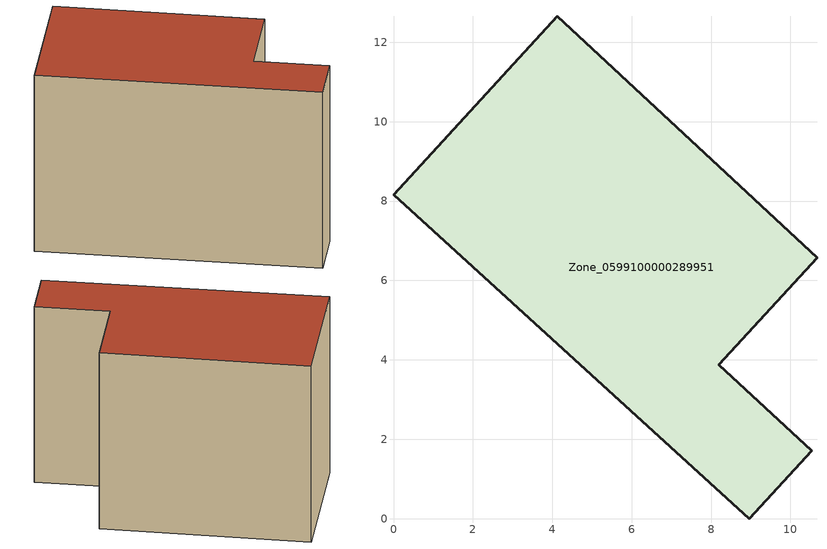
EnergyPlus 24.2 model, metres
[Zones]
Zone_0599100000289951
 floor ground (C_G): 0,8.16 4.13,12.65 10.67,6.57 8.19,3.87 10.54,1.71 8.96,0 z0
 wall outside (C_F): 4.13,12.65 0,8.16 8.96,0 10.54,1.71 8.19,3.87 10.67,6.57 4.13,12.65 z0:8.37
 roof outside (C_R): 0,8.16 8.96,0 10.54,1.71 8.19,3.87 10.67,6.57 4.13,12.65 z8.37
[BUILDING]
Pand.0599100000289951: North Axis=0; Terrain=City; Loads Convergence Tolerance Value=0.04; Temperature Convergence Tolerance Value=0.4; Solar Distribution=FullExterior; Maximum Number of Warmup Days=25; Minimum Number of Warmup Days=1
[Site:Location]
Rotterdam.The.Hague.AP_ZH_NLD Design_Conditions: Latitude=51.96; Longitude=4.45; Time Zone=1; Elevation=-4.5
[SITE:GROUNDTEMPERATURE:BUILDINGSURFACE]
18, 18, 18, 18, 18, 18, 18, 18, 18, 18, 18, 18
[MATERIAL] Thermal Absorptance=0.9; Solar Absorptance=0.7; Visible Absorptance=0.7
Name | Roughness | Thickness | Conductivity | Density | Specific Heat
G.TI.1975-1991 | MediumSmooth | 0.15 | 0.288461 | 540 | 1210
F.TI.1975-1991 | Rough | 0.3 | 0.230769 | 1920 | 840
R.TI.1975-1991 | MediumRough | 0.2 | 0.153846 | 1500 | 1000
[CONSTRUCTION]
C_G: G.TI.1975-1991
C_F: F.TI.1975-1991
C_R: R.TI.1975-1991
[ZONE]
Zone_0599100000289951: Type=1; Multiplier=1; Ceiling Height=Autocalculate; Volume=Autocalculate; Floor Area=autocalculate; Part of Total Floor Area=Yes
[ZONEINFILTRATION:DESIGNFLOWRATE]
Infil_Zone_0599100000289951: Zone or ZoneList or Space or SpaceList=Zone_0599100000289951; Schedule=AlwaysOn; Design Flow Rate Calculation Method=Flow/Area; Flow Rate per Floor Area=0.003; Constant Term Coefficient=1; Temperature Term Coefficient=0; Velocity Term Coefficient=0; Velocity Squared Term Coefficient=0
[HVACTEMPLATE:ZONE:IDEALLOADSAIRSYSTEM]
Zone_0599100000289951: Maximum Heating Supply Air Temperature=50; Minimum Cooling Supply Air Temperature=13; Maximum Heating Supply Air Humidity Ratio=0.0156; Minimum Cooling Supply Air Humidity Ratio=0.0077; Heating Limit=NoLimit; Cooling Limit=NoLimit; Dehumidification Control Type=ConstantSensibleHeatRatio; Cooling Sensible Heat Ratio=0.7; Dehumidification Setpoint=60; Humidification Control Type=None; Humidification Setpoint=30; Outdoor Air Method=None; Outdoor Air Flow Rate per Person=0.00944; Outdoor Air Flow Rate per Zone Floor Area=0; Outdoor Air Flow Rate per Zone=0; Demand Controlled Ventilation Type=None; Outdoor Air Economizer Type=NoEconomizer; Heat Recovery Type=None; Sensible Heat Recovery Effectiveness=0.7; Latent Heat Recovery Effectiveness=0.65
[ZONECONTROL:THERMOSTAT]
ThermostatControl_Zone_0599100000289951: Zone or ZoneList=Zone_0599100000289951; Control Type Schedule=DualSetpointControlType; Control 1=Thermostat_Zone_0599100000289951; Temperature Difference Between Cutout And Setpoint=0
[THERMOSTATSETPOINT:DUALSETPOINT]
Thermostat_Zone_0599100000289951: Heating Setpoint Temperature Schedule=HeatingSetpoint_Zone_0599100000289951; Cooling Setpoint Temperature Schedule=CoolingSetpoint_Zone_0599100000289951
[SCHEDULE:COMPACT]
HeatingSetpoint_Zone_0599100000289951: Through: 12/31, For: AllDays, Until: 24:00, 21
CoolingSetpoint_Zone_0599100000289951: Through: 12/31, For: AllDays, Until: 24:00, 24
DualSetpointControlType: Through: 12/31, For: AllDays, Until: 24:00, 4
AlwaysOn: Through: 12/31, For: AllDays, Until: 24:00, 1
